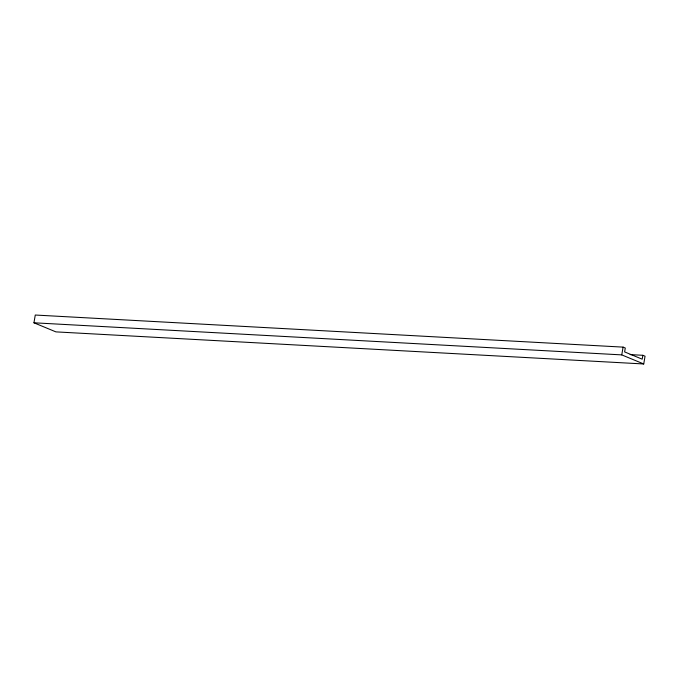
<?xml version="1.0" encoding="UTF-8"?>
<svg xmlns="http://www.w3.org/2000/svg" width="679" height="679" viewBox="0 0 679 679"><rect width="100%" height="100%" fill="white"/><g stroke="black" fill="none" stroke-linecap="round" stroke-linejoin="round"><path stroke-width="1.02" d="M642.852 355.295L645.05 356.203L643.726 363.969L55.907 331.878L33.95 322.797L35.274 315.031L623.093 347.122L625.291 348.03L624.621 351.909L642.19 359.174L642.852 355.295L630.146 354.599M643.726 363.969L621.76 354.888L623.093 347.122M33.95 322.797L621.76 354.888"/></g></svg>
